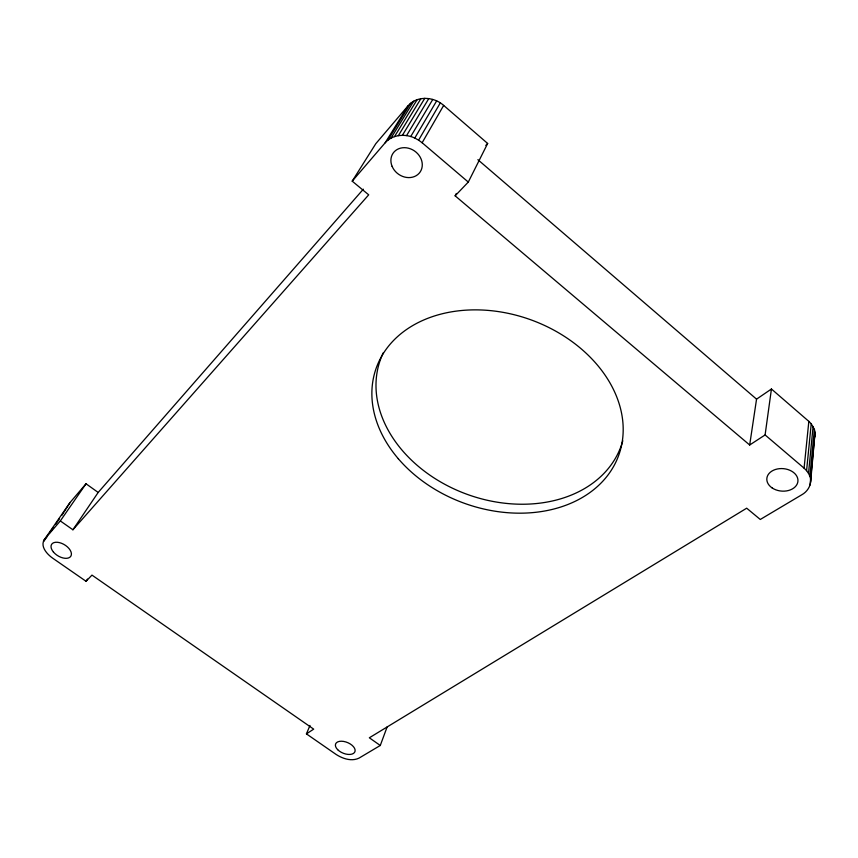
<?xml version="1.0" encoding="UTF-8"?>
<svg xmlns="http://www.w3.org/2000/svg" width="858" height="858" viewBox="0 0 858 858"><rect width="100%" height="100%" fill="white"/><g stroke="black" fill="none" stroke-linecap="round" stroke-linejoin="round"><path stroke-width="1.29" d="M387.14 726.908L380.276 745.473L369.337 737.794L746.685 508.193L760.274 519.465L801.844 494.744C808.225 491.237 812.547 483.408 809.866 476.233L814.381 429.29L811.228 423.798L808.837 421.364L771.439 389.006L756.552 399.152L749.678 445.002L455.137 195.828L456.327 193.479M810.049 485.092L815.046 432.218L814.381 429.29M810.628 482.175L815.046 432.218M809.866 476.233L808.526 473.359L813.094 426.458M808.526 473.359L806.584 470.645L811.228 423.798M806.584 470.645L804.085 468.157L808.837 421.364M749.678 445.002L765.1 434.942L771.439 389.006M814.714 437.097L815.1 435.167M363.331 189.189L98.177 492.449L86.025 483.773L60.317 520.935L44.412 539.446C39.854 546.46 47.179 554.322 52.724 558.204L86.047 581.284L91.967 575.107L313.685 729.139L306.424 733.88L336.164 754.482C342.685 758.697 351.523 761.679 358.966 758.15L380.276 745.473M306.424 733.88L309.985 725.45M455.137 195.828L468.296 182.078L487.655 143.468L443.672 105.416C433.998 96.622 416.999 95.356 408.043 105.845L375.793 143.694L352.209 181.156L368.704 194.83L72.909 529.772L60.317 520.935M468.296 182.078L422.136 142.75L443.672 105.416M422.136 142.75L418.607 140.154L440.315 102.896M352.209 181.156L385.135 142.836C392.363 134.47 405.18 133.494 414.779 138.052L436.658 100.89M410.735 136.529L432.775 99.431M406.574 135.596L428.786 98.563M402.413 135.296L424.785 98.305M398.359 135.628L420.881 98.67M394.508 136.583L417.16 99.635M390.969 138.138L413.728 101.19M385.135 142.836L408.043 105.845M387.816 140.24L410.66 103.271M86.047 581.284L87.462 579.086M86.025 483.773L70.034 502.541L61.808 515.39M72.909 529.772L98.177 492.449M43.501 540.862L70.034 502.541M43.747 541.419L47.512 536.003M49.764 532.743L53.528 527.327M55.781 524.066L59.545 518.64M485.821 145.41L487.655 143.468M414.779 138.052L418.607 140.154M765.1 434.942L804.085 468.157M477.874 159.685L756.552 399.152M622.801 440.776A127.874 97.501 19.7 0 1 466.57 494.133A127.874 97.501 19.7 0 1 383.322 352.692M772.2 487.977A15.605 11.261 5 0 0 797.683 482.636A15.605 11.261 5 0 0 777.284 468.994A15.605 11.261 5 0 0 772.2 487.977M337.666 749.678A10.414 5.759 22.2 0 0 354.536 752.434A10.414 5.759 22.2 0 0 343.554 741.409A10.414 5.759 22.2 0 0 337.666 749.678M392.106 166.345A16.474 14.114 35.9 0 0 419.079 173.348A16.474 14.114 35.9 0 0 408.569 148.23A16.474 14.114 35.9 0 0 392.106 166.345M53.41 552.005A11.283 6.435 31.4 0 0 70.806 556.252A11.283 6.435 31.4 0 0 59.438 542.621A11.283 6.435 31.4 0 0 53.41 552.005M398.284 458.708A128.85 97.576 19.8 0 0 613.91 465.894A128.85 97.576 19.8 0 0 480.383 309.952A128.85 97.576 19.8 0 0 398.284 458.708"/></g></svg>
